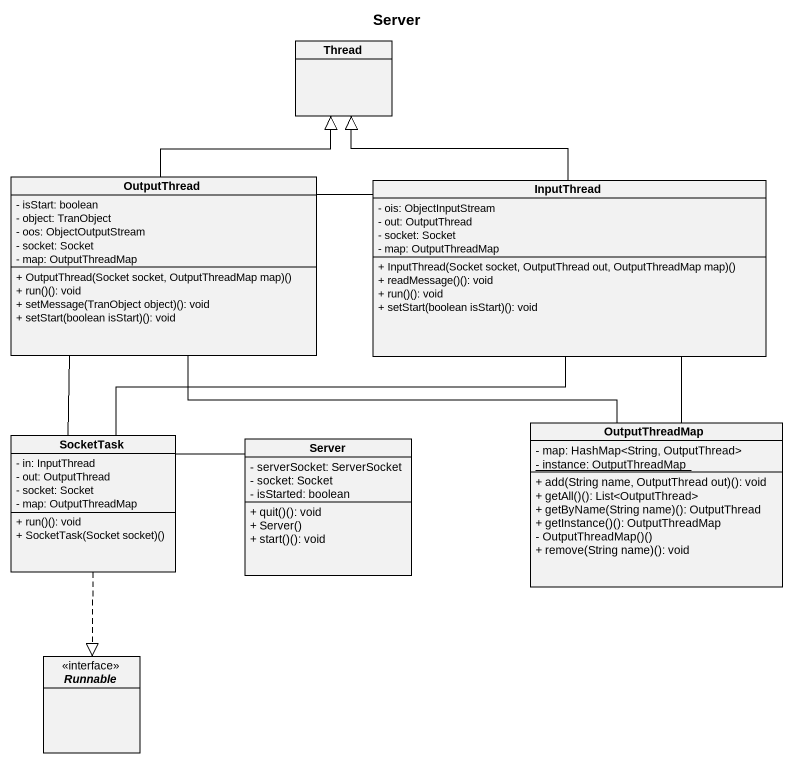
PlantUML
@startuml
title Server
hide circle
hide empty members
skinparam classAttributeIconSize 0
class Thread
class OutputThread {
  - isStart: boolean
  - object: TranObject
  - oos: ObjectOutputStream
  - socket: Socket
  - map: OutputThreadMap
  + OutputThread(Socket socket, OutputThreadMap map)()
  + run()(): void
  + setMessage(TranObject object)(): void
  + setStart(boolean isStart)(): void
}
class InputThread {
  - ois: ObjectInputStream
  - out: OutputThread
  - socket: Socket
  - map: OutputThreadMap
  + InputThread(Socket socket, OutputThread out, OutputThreadMap map)()
  + readMessage()(): void
  + run()(): void
  + setStart(boolean isStart)(): void
}
class SocketTask {
  - in: InputThread
  - out: OutputThread
  - socket: Socket
  - map: OutputThreadMap
  + run()(): void
  + SocketTask(Socket socket)()
}
class Server {
  - serverSocket: ServerSocket
  - socket: Socket
  - isStarted: boolean
  + quit()(): void
  + Server()
  + start()(): void
}
class OutputThreadMap {
  - map: HashMap<String, OutputThread>
  {static} - instance: OutputThreadMap
  + add(String name, OutputThread out)(): void
  + getAll()(): List<OutputThread>
  + getByName(String name)(): OutputThread
  + getInstance()(): OutputThreadMap
  - OutputThreadMap()()
  + remove(String name)(): void
}
interface Runnable <<interface>>
OutputThread -up-|> Thread
OutputThread -right- InputThread
OutputThread -right- OutputThreadMap
InputThread -up-|> Thread
InputThread -- OutputThreadMap
SocketTask -up- OutputThread
SocketTask -right- InputThread
SocketTask ..|> Runnable
Server -left- SocketTask
@enduml
